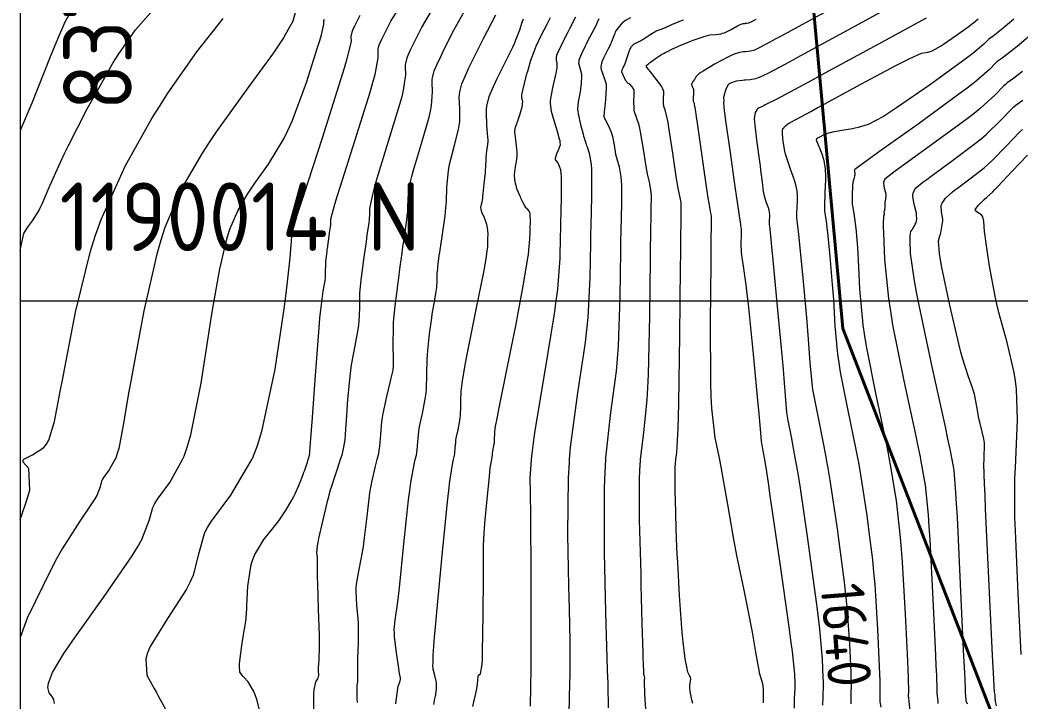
# Model space of a CAD drawing. Header units: millimetres. Extents: x 837475 to 838477, y 1189012 to 1191015.
# Drawn here: x 837476.5 to 837564, y 1189978.8 to 1190038.4 of the extents above; entities that cross this region are included whole.
import ezdxf

# ---------------------------------------------------------------- set-up
doc = ezdxf.new("R2010")
doc.units = ezdxf.units.MM
doc.header["$LTSCALE"] = 0.3
doc.layers.add('COORD', color=253, linetype='Continuous', lineweight=20)
doc.layers.add('CORREDORVIA', color=94, linetype='Continuous', lineweight=40)
doc.layers.add('COTAS 10', color=7, linetype='Continuous', lineweight=9, true_color=0x6e3e2d)
doc.layers.add('COTAS INT', color=7, linetype='Continuous', lineweight=5, true_color=0x9fa19f)
doc.styles.get("Standard").update_dxf_attribs({"font": 'isocp2.shx', "bigfont": '@extfont2.shx'})

msp = doc.modelspace()

# ---------------------------------------------------------------- linework, layer by layer
at = {"layer": 'COORD'}
msp.add_line((837476.514, 1190013.872), (838476.514, 1190013.872), dxfattribs=at)
msp.add_lwpolyline([(837476.514, 1189013.872), (838476.514, 1189013.872), (838476.514, 1191013.872), (837476.514, 1191013.872)], close=True, dxfattribs=at)
at = {"layer": 'CORREDORVIA'}
msp.add_lwpolyline([(837918.48, 1189883.493), (837925.042, 1189453.383), (837902.497, 1189217.712), (837593.191, 1189234.399), (837666.017, 1189670.117), (837623.316, 1189818.024), (837548.503, 1190011.455), (837506.88, 1190461.595), (837936.282, 1190278.252), (837938.054, 1190355.403), (837933.054, 1190517.446), (837913.685, 1190646.739), (837916.913, 1190801.892), (837910.676, 1191000.965), (838213.029, 1190992.912), (838237.174, 1190821.339), (838237.001, 1190602.875), (838240.031, 1190437.198), (838238.102, 1190145.726), (838184.199, 1189898.277), (837758.842, 1190109.914), (837918.48, 1189883.493)], dxfattribs=at)
at = {"layer": 'COTAS 10'}
for points in [[(837480.783, 1190038.858), (837480.448, 1190038.256), (837479.788, 1190036.765), (837479.496, 1190036.06), (837479.157, 1190035.228), (837477.536, 1190031.168), (837476.514, 1190028.769)], [(837506.24, 1190038.845), (837505.854, 1190038.073), (837505.773, 1190037.905), (837505.702, 1190037.758), (837505.54, 1190037.395), (837505.476, 1190037.132), (837505.467, 1190037.048), (837505.462, 1190036.96), (837505.477, 1190036.601), (837505.111, 1190035.063), (837504.867, 1190034.231), (837504.56, 1190033.224), (837502.934, 1190028.12), (837501.3, 1190023.086), (837500.988, 1190022.122), (837500.737, 1190021.345), (837500.338, 1190020.093), (837500.337, 1190020.063), (837500.336, 1190020.056), (837500.336, 1190020.049), (837500.334, 1190020.032), (837500.323, 1190019.955), (837500.322, 1190019.946), (837500.32, 1190019.937), (837500.316, 1190019.9), (837500.31, 1190019.86), (837500.309, 1190019.848), (837500.307, 1190019.837), (837500.302, 1190019.796), (837500.297, 1190019.753), (837500.296, 1190019.74), (837500.296, 1190019.679), (837500.293, 1190019.624), (837500.289, 1190019.59), (837500.276, 1190019.521), (837500.243, 1190019.187), (837500.229, 1190019.002), (837500.211, 1190018.777), (837500.128, 1190017.631), (837499.865, 1190015.285), (837499.735, 1190014.303), (837499.579, 1190013.178), (837498.811, 1190007.917), (837497.65, 1190002.454), (837497.248, 1190001.202), (837496.811, 1190000.064), (837496.773, 1190000), (837494.939, 1189996.893), (837493.231, 1189994.619), (837492.898, 1189994.046), (837492.624, 1189993.498), (837492.137, 1189991.722), (837491.664, 1189989.879), (837491.399, 1189989.288), (837491.076, 1189988.661), (837489.425, 1189986.108), (837487.912, 1189983.655), (837487.676, 1189983.092), (837487.519, 1189982.579), (837487.61, 1189981.146), (837488.251, 1189979.976), (837488.44, 1189979.629), (837488.634, 1189979.272), (837489.376, 1189977.899)], [(837512.715, 1189978.577), (837512.791, 1189979.09), (837512.864, 1189979.338), (837512.882, 1189979.424), (837512.899, 1189979.517), (837512.953, 1189979.911), (837512.96, 1189980.364), (837512.948, 1189980.492), (837512.929, 1189980.623), (837512.808, 1189981.106), (837512.683, 1189981.535), (837512.66, 1189981.631), (837512.644, 1189981.717), (837512.629, 1189981.944), (837512.646, 1189982.183), (837512.65, 1189982.277), (837512.652, 1189982.383), (837512.658, 1189982.865), (837512.774, 1189984.502), (837512.847, 1189985.336), (837512.938, 1189986.335), (837513.413, 1189991.319), (837513.919, 1189996.297), (837514.029, 1189997.292), (837514.127, 1189998.121), (837514.37, 1189999.732), (837514.437, 1190000), (837514.499, 1190000.246), (837514.524, 1190000.384), (837514.545, 1190000.52), (837514.581, 1190000.993), (837514.625, 1190001.52), (837514.65, 1190001.69), (837514.681, 1190001.871), (837514.843, 1190002.608), (837514.999, 1190003.411), (837515.027, 1190003.632), (837515.049, 1190003.853), (837515.074, 1190004.647), (837515.085, 1190005.47), (837515.098, 1190005.71), (837515.115, 1190005.954), (837515.213, 1190006.878), (837515.474, 1190008.42), (837515.594, 1190009.054), (837515.736, 1190009.777), (837516.418, 1190013.138), (837517.075, 1190016.384), (837517.199, 1190017.035), (837517.299, 1190017.579), (837517.452, 1190018.648), (837517.448, 1190019.041), (837517.449, 1190019.159), (837517.451, 1190019.281), (837517.462, 1190019.754), (837517.422, 1190020.27), (837517.391, 1190020.419), (837517.351, 1190020.572), (837517.137, 1190021.144), (837516.925, 1190021.647), (837516.888, 1190021.755), (837516.859, 1190021.849), (837516.832, 1190022.078), (837516.866, 1190022.231), (837516.876, 1190022.278), (837516.887, 1190022.326), (837516.93, 1190022.516), (837516.988, 1190022.887), (837517.008, 1190023.049), (837517.031, 1190023.237), (837517.128, 1190024.131), (837517.221, 1190025.104), (837517.24, 1190025.342), (837517.257, 1190025.566), (837517.295, 1190026.261), (837517.326, 1190026.795), (837517.339, 1190026.918), (837517.354, 1190027.029), (837517.421, 1190027.341), (837517.458, 1190027.777), (837517.455, 1190027.966), (837517.445, 1190028.185), (837517.357, 1190029.227), (837517.31, 1190030.364), (837517.326, 1190030.645), (837517.354, 1190030.91), (837517.558, 1190031.743), (837517.942, 1190032.64), (837518.083, 1190032.946), (837518.24, 1190033.276), (837518.932, 1190034.676), (837519.614, 1190036.074), (837519.763, 1190036.404), (837519.896, 1190036.707), (837520.237, 1190037.595), (837520.455, 1190038.246), (837520.512, 1190038.4), (837520.567, 1190038.544)], [(837531.315, 1189977.317), (837531.185, 1189979.482), (837531.164, 1189979.898), (837531.148, 1189980.235), (837531.141, 1189980.789), (837531.16, 1189980.842), (837531.161, 1189980.863), (837531.159, 1189980.887), (837531.136, 1189980.997), (837531.105, 1189981.137), (837531.098, 1189981.18), (837531.091, 1189981.224), (837531.075, 1189981.401), (837531.049, 1189982.174), (837531.037, 1189982.595), (837531.022, 1189983.106), (837530.951, 1189985.696), (837530.863, 1189989.008), (837530.838, 1189989.973), (837530.813, 1189990.96), (837530.72, 1189994.698), (837530.716, 1189998.231), (837530.748, 1189999.088), (837530.793, 1189999.893), (837530.805, 1190000), (837531.074, 1190002.362), (837531.383, 1190005.217), (837531.447, 1190006.265), (837531.501, 1190007.424), (837531.615, 1190012.539), (837531.666, 1190017.517), (837531.679, 1190018.589), (837531.693, 1190019.528), (837531.74, 1190021.815), (837531.744, 1190023.056), (837531.73, 1190023.335), (837531.71, 1190023.586), (837531.584, 1190024.262), (837531.399, 1190025.005), (837531.343, 1190025.299), (837531.283, 1190025.632), (837531.048, 1190027.15), (837530.803, 1190028.653), (837530.737, 1190028.975), (837530.673, 1190029.257), (837530.448, 1190029.934), (837530.278, 1190030.402), (837530.248, 1190030.552), (837530.225, 1190030.71), (837530.205, 1190031.352), (837530.228, 1190031.921), (837530.233, 1190032.034), (837530.237, 1190032.126), (837530.245, 1190032.296), (837530.214, 1190032.372), (837530.193, 1190032.405), (837530.167, 1190032.444), (837530.028, 1190032.627), (837529.876, 1190032.802), (837529.842, 1190032.836), (837529.81, 1190032.863), (837529.723, 1190032.907), (837529.629, 1190032.986), (837529.593, 1190033.035), (837529.553, 1190033.096), (837529.37, 1190033.416), (837529.213, 1190033.76), (837529.188, 1190033.836), (837529.171, 1190033.903), (837529.178, 1190034.079), (837529.242, 1190034.207), (837529.261, 1190034.244), (837529.281, 1190034.283), (837529.357, 1190034.429), (837529.45, 1190034.648), (837529.48, 1190034.733), (837529.512, 1190034.827), (837529.644, 1190035.253), (837529.789, 1190035.688), (837529.829, 1190035.788), (837529.87, 1190035.879), (837530.017, 1190036.135), (837530.182, 1190036.31), (837530.234, 1190036.351), (837530.288, 1190036.388), (837530.507, 1190036.494), (837530.795, 1190036.63), (837530.893, 1190036.686), (837530.999, 1190036.75), (837531.45, 1190037.049), (837531.93, 1190037.355), (837532.056, 1190037.424), (837532.177, 1190037.487), (837532.588, 1190037.658), (837532.969, 1190037.795), (837533.071, 1190037.837), (837533.172, 1190037.879), (837533.527, 1190038.047), (837534.229, 1190038.349), (837534.549, 1190038.477)], [(837549.229, 1189978.629), (837549.22, 1189978.8), (837549.232, 1189979.405), (837549.241, 1189980.449), (837549.231, 1189980.896), (837549.216, 1189981.412), (837549.116, 1189983.847), (837548.871, 1189987.122), (837548.764, 1189988.168), (837548.639, 1189989.273), (837548.087, 1189993.472), (837548.048, 1189993.765), (837547.374, 1189998.183), (837547.197, 1189999.241), (837547.065, 1190000), (837547.025, 1190000.229), (837546.439, 1190003.2), (837545.977, 1190005.532), (837545.882, 1190006.115), (837545.802, 1190006.672), (837545.635, 1190008.459), (837545.502, 1190010.532), (837545.443, 1190011.268), (837545.376, 1190012.075), (837545.056, 1190015.577), (837544.74, 1190018.803), (837544.676, 1190019.436), (837544.621, 1190019.957), (837544.507, 1190020.898), (837544.471, 1190021.133), (837544.466, 1190021.208), (837544.462, 1190021.288), (837544.467, 1190021.614), (837544.485, 1190021.971), (837544.49, 1190022.071), (837544.495, 1190022.17), (837544.515, 1190022.533), (837544.525, 1190022.902), (837544.525, 1190023.006), (837544.522, 1190023.112), (837544.501, 1190023.498), (837544.392, 1190024.028), (837544.334, 1190024.224), (837544.265, 1190024.44), (837543.915, 1190025.398), (837543.555, 1190026.437), (837543.479, 1190026.704), (837543.413, 1190026.963), (837543.262, 1190027.827), (837543.208, 1190028.489), (837543.204, 1190028.622), (837543.205, 1190028.732), (837543.245, 1190028.945), (837543.324, 1190029.026), (837543.348, 1190029.053), (837543.374, 1190029.082), (837543.477, 1190029.199), (837543.691, 1190029.369), (837543.787, 1190029.43), (837543.899, 1190029.496), (837544.433, 1190029.788), (837545.687, 1190030.458), (837546.252, 1190030.763), (837546.911, 1190031.119), (837550.078, 1190032.84), (837553.194, 1190034.506), (837553.821, 1190034.828), (837554.345, 1190035.091), (837555.389, 1190035.537), (837555.758, 1190035.603), (837555.857, 1190035.625), (837555.956, 1190035.649), (837556.301, 1190035.751), (837556.834, 1190036.029), (837557.051, 1190036.165), (837557.297, 1190036.325), (837558.435, 1190037.113), (837559.537, 1190037.911), (837559.76, 1190038.078), (837559.947, 1190038.22), (837560.328, 1190038.537)], [(837561.921, 1189978.456), (837561.849, 1189978.864), (837561.836, 1189978.95), (837561.826, 1189979.024), (837561.816, 1189979.193), (837561.816, 1189979.32), (837561.812, 1189979.367), (837561.806, 1189979.42), (837561.77, 1189979.655), (837561.663, 1189981.343), (837561.612, 1189982.312), (837561.552, 1189983.499), (837561.26, 1189989.594), (837560.981, 1189995.699), (837560.93, 1189996.891), (837560.889, 1189997.868), (837560.836, 1189999.594), (837560.856, 1189999.975), (837560.857, 1190000), (837560.872, 1190001.456), (837560.853, 1190001.63), (837560.827, 1190001.804), (837560.68, 1190002.425), (837560.494, 1190003.138), (837560.444, 1190003.37), (837560.394, 1190003.617), (837560.219, 1190004.631), (837560.002, 1190005.706), (837559.926, 1190005.992), (837559.843, 1190006.272), (837559.486, 1190007.24), (837558.99, 1190008.77), (837558.819, 1190009.405), (837558.633, 1190010.131), (837557.843, 1190013.514), (837557.156, 1190016.797), (837557.035, 1190017.46), (837556.945, 1190018.015), (837556.869, 1190019.131), (837556.989, 1190019.572), (837557.022, 1190019.702), (837557.054, 1190019.836), (837557.166, 1190020.346), (837557.228, 1190020.875), (837557.228, 1190021.02), (837557.22, 1190021.164), (837557.129, 1190021.679), (837557.097, 1190022.172), (837557.126, 1190022.302), (837557.172, 1190022.43), (837557.477, 1190022.869), (837558.052, 1190023.382), (837558.269, 1190023.556), (837558.511, 1190023.745), (837559.593, 1190024.543), (837560.844, 1190025.531), (837561.193, 1190025.839), (837561.542, 1190026.162), (837562.809, 1190027.455), (837563.944, 1190028.632), (837564.209, 1190028.883)]]:
    msp.add_lwpolyline(points, dxfattribs=at)
at = {"layer": 'COTAS INT'}
for points in [[(837476.514, 1190018.215), (837476.583, 1190018.566), (837476.851, 1190019.787), (837477.017, 1190020.054), (837477.093, 1190020.164), (837477.181, 1190020.289), (837477.608, 1190020.869), (837478.153, 1190021.754), (837478.316, 1190022.071), (837478.483, 1190022.42), (837479.131, 1190023.94), (837480.046, 1190026.021), (837480.382, 1190026.724), (837480.754, 1190027.481), (837482.398, 1190030.673), (837484.185, 1190033.895), (837484.648, 1190034.671), (837485.097, 1190035.397), (837486.603, 1190037.602), (837488.378, 1190039.577)], [(837497.73, 1189977.071), (837497.22, 1189978.999), (837497.084, 1189979.405), (837496.951, 1189979.755), (837496.485, 1189980.559), (837496.098, 1189980.957), (837496.014, 1189981.052), (837495.939, 1189981.14), (837495.751, 1189981.403), (837495.701, 1189981.894), (837495.713, 1189982.126), (837495.737, 1189982.4), (837495.919, 1189983.735), (837496.127, 1189985.041), (837496.168, 1189985.295), (837496.201, 1189985.503), (837496.258, 1189985.869), (837496.269, 1189985.921), (837496.273, 1189985.931), (837496.277, 1189985.939), (837496.293, 1189985.952), (837496.307, 1189985.977), (837496.309, 1189985.992), (837496.31, 1189986.011), (837496.309, 1189986.111), (837496.328, 1189986.617), (837496.342, 1189986.893), (837496.36, 1189987.227), (837496.457, 1189988.923), (837496.742, 1189990.813), (837496.88, 1189991.27), (837497.043, 1189991.698), (837497.841, 1189993.002), (837498.728, 1189994.078), (837498.947, 1189994.362), (837499.154, 1189994.641), (837499.806, 1189995.596), (837500.336, 1189996.504), (837500.466, 1189996.753), (837500.589, 1189997), (837500.974, 1189997.884), (837501.282, 1189998.692), (837501.356, 1189998.892), (837501.425, 1189999.081), (837501.634, 1189999.676), (837501.735, 1190000), (837501.781, 1190000.149), (837501.81, 1190000.26), (837501.834, 1190000.362), (837501.882, 1190000.663), (837501.965, 1190001.835), (837502.067, 1190003.284), (837502.355, 1190007.34), (837502.675, 1190011.507), (837502.751, 1190012.371), (837502.823, 1190013.109), (837503.037, 1190014.732), (837503.179, 1190015.487), (837503.205, 1190015.679), (837503.226, 1190015.863), (837503.252, 1190016.467), (837503.255, 1190017.002), (837503.261, 1190017.144), (837503.27, 1190017.282), (837503.319, 1190017.756), (837503.381, 1190018.208), (837503.398, 1190018.332), (837503.414, 1190018.456), (837503.472, 1190018.897), (837503.525, 1190019.305), (837503.539, 1190019.408), (837503.552, 1190019.505), (837503.597, 1190019.817), (837503.677, 1190020.355), (837503.696, 1190020.542), (837503.7, 1190020.611), (837503.705, 1190020.688), (837503.719, 1190021.025), (837504.051, 1190022.324), (837504.256, 1190023.006), (837504.509, 1190023.828), (837505.831, 1190027.964), (837507.14, 1190032.135), (837507.384, 1190032.978), (837507.578, 1190033.687), (837507.853, 1190035.126), (837507.832, 1190035.641), (837507.839, 1190035.767), (837507.851, 1190035.887), (837507.944, 1190036.264), (837508.176, 1190036.786), (837508.277, 1190036.997), (837508.394, 1190037.237), (837508.947, 1190038.344), (837509.925, 1190039.862)], [(837512.661, 1190039.539), (837511.654, 1190037.844), (837510.933, 1190036.401), (837510.781, 1190036.088), (837510.65, 1190035.813), (837510.347, 1190035.134), (837510.227, 1190034.643), (837510.211, 1190034.487), (837510.201, 1190034.322), (837510.229, 1190033.651), (837510.045, 1190032.312), (837509.902, 1190031.725), (837509.719, 1190031.045), (837508.729, 1190027.809), (837507.718, 1190024.571), (837507.523, 1190023.89), (837507.365, 1190023.302), (837507.101, 1190021.957), (837507.073, 1190021.313), (837507.064, 1190021.167), (837507.055, 1190021.035), (837507.019, 1190020.677), (837506.866, 1190019.651), (837506.781, 1190019.055), (837506.755, 1190018.869), (837506.729, 1190018.674), (837506.627, 1190017.895), (837506.518, 1190017.051), (837506.486, 1190016.816), (837506.454, 1190016.579), (837506.336, 1190015.717), (837506.242, 1190014.811), (837506.226, 1190014.547), (837506.214, 1190014.277), (837506.208, 1190013.255), (837506.159, 1190012.103), (837506.12, 1190011.751), (837506.069, 1190011.384), (837505.798, 1190009.943), (837505.492, 1190008.292), (837505.42, 1190007.794), (837505.355, 1190007.278), (837505.166, 1190005.266), (837505.036, 1190003.429), (837505.008, 1190003.023), (837504.982, 1190002.663), (837504.919, 1190001.731), (837504.793, 1190000.947), (837504.729, 1190000.679), (837504.653, 1190000.388), (837504.533, 1190000), (837504.27, 1189999.154), (837503.891, 1189998.033), (837503.817, 1189997.814), (837503.755, 1189997.634), (837503.645, 1189997.313), (837503.532, 1189996.878), (837503.47, 1189996.626), (837503.394, 1189996.317), (837503.007, 1189994.725), (837502.634, 1189993.084), (837502.567, 1189992.743), (837502.516, 1189992.452), (837502.461, 1189991.814), (837502.495, 1189991.477), (837502.5, 1189991.376), (837502.503, 1189991.272), (837502.499, 1189990.87), (837502.505, 1189990.006), (837502.514, 1189989.612), (837502.527, 1189989.15), (837502.604, 1189986.919), (837502.671, 1189984.612), (837502.679, 1189984.101), (837502.682, 1189983.646), (837502.651, 1189982.467), (837502.607, 1189981.772), (837502.602, 1189981.622), (837502.599, 1189981.491), (837502.614, 1189981.171), (837502.598, 1189980.956), (837502.576, 1189980.891), (837502.546, 1189980.824), (837502.372, 1189980.559), (837502.212, 1189979.847), (837502.19, 1189979.497), (837502.178, 1189979.081), (837502.215, 1189977.026)], [(837547.849, 1190039.64), (837545.228, 1190038.203), (837543.042, 1190037.017), (837542.578, 1190036.766), (837542.176, 1190036.549), (837541.233, 1190036.047), (837540.752, 1190035.82), (837540.64, 1190035.776), (837540.538, 1190035.741), (837540.246, 1190035.685), (837539.985, 1190035.674), (837539.901, 1190035.667), (837539.813, 1190035.658), (837539.456, 1190035.614), (837538.892, 1190035.426), (837538.674, 1190035.326), (837538.428, 1190035.206), (837537.316, 1190034.601), (837536.273, 1190033.981), (837536.072, 1190033.851), (837535.908, 1190033.739), (837535.632, 1190033.487), (837535.575, 1190033.342), (837535.55, 1190033.297), (837535.521, 1190033.251), (837535.383, 1190033.07), (837535.273, 1190032.887), (837535.262, 1190032.839), (837535.259, 1190032.793), (837535.318, 1190032.641), (837535.405, 1190032.47), (837535.42, 1190032.414), (837535.431, 1190032.353), (837535.435, 1190032.099), (837535.416, 1190031.843), (837535.412, 1190031.781), (837535.408, 1190031.723), (837535.399, 1190031.546), (837535.403, 1190031.407), (837535.408, 1190031.372), (837535.415, 1190031.34), (837535.452, 1190031.238), (837535.591, 1190030.451), (837535.663, 1190029.986), (837535.749, 1190029.414), (837536.607, 1190023.483), (837536.694, 1190022.9), (837536.768, 1190022.421), (837536.919, 1190021.56), (837536.965, 1190021.313), (837536.972, 1190021.221), (837536.977, 1190021.119), (837536.976, 1190020.665), (837536.952, 1190019.026), (837536.942, 1190018.177), (837536.932, 1190017.156), (837536.884, 1190012.043), (837536.915, 1190006.696), (837536.953, 1190005.529), (837537.005, 1190004.497), (837537.302, 1190001.9), (837537.695, 1190000), (837537.702, 1189999.964), (837537.82, 1189999.348), (837537.94, 1189998.697), (837538.399, 1189996.061), (837538.903, 1189993.194), (837539.052, 1189992.398), (837539.205, 1189991.602), (837539.789, 1189988.72), (837540.325, 1189986.108), (837540.447, 1189985.483), (837540.557, 1189984.899), (837540.861, 1189983.143), (837541.077, 1189981.869), (837541.132, 1189981.59), (837541.186, 1189981.342), (837541.364, 1189980.711), (837541.488, 1189980.251), (837541.508, 1189980.111), (837541.521, 1189979.966), (837541.517, 1189979.396), (837541.515, 1189978.724)], [(837500.595, 1190039.078), (837500.366, 1190038.359), (837499.567, 1190036.897), (837499.166, 1190036.287), (837498.685, 1190035.587), (837496.296, 1190032.32), (837493.663, 1190028.658), (837493.029, 1190027.71), (837492.435, 1190026.79), (837490.633, 1190023.704), (837489.194, 1190020.298), (837488.83, 1190019.176), (837488.48, 1190017.977), (837487.339, 1190013.002), (837486.429, 1190008.134), (837486.225, 1190007.003), (837486.041, 1190005.966), (837485.553, 1190003.002), (837485.15, 1190000.973), (837485.02, 1190000.526), (837484.883, 1190000.127), (837484.814, 1190000), (837484.325, 1189999.1), (837483.831, 1189998.442), (837483.734, 1189998.276), (837483.655, 1189998.118), (837483.514, 1189997.603), (837483.225, 1189996.862), (837483.053, 1189996.56), (837482.84, 1189996.215), (837481.74, 1189994.622), (837480.206, 1189992.182), (837479.721, 1189991.304), (837479.21, 1189990.339), (837477.144, 1189986.119), (837476.514, 1189984.444)], [(837476.514, 1189994.759), (837476.685, 1189995.16), (837477.09, 1189996.344), (837477.366, 1189997.329), (837477.292, 1189999.229), (837476.784, 1189999.779), (837476.787, 1189999.913), (837476.832, 1190000), (837476.851, 1190000.038), (837477.603, 1190000.422), (837478.604, 1190001.066), (837478.826, 1190001.356), (837479.024, 1190001.693), (837479.54, 1190003.313), (837480.038, 1190005.958), (837480.224, 1190006.941), (837480.432, 1190008.034), (837481.356, 1190012.891), (837482.669, 1190018.235), (837483.121, 1190019.636), (837483.612, 1190021.003), (837485.703, 1190025.653), (837488.089, 1190029.88), (837488.765, 1190030.98), (837489.448, 1190032.048), (837491.971, 1190035.653), (837494.296, 1190038.581)], [(837479.536, 1189978.656), (837479.469, 1189979.018), (837479.387, 1189979.169), (837479.348, 1189979.226), (837479.302, 1189979.29), (837479.078, 1189979.578), (837478.958, 1189980.052), (837478.978, 1189980.234), (837479.021, 1189980.438), (837479.367, 1189981.357), (837480.36, 1189983.026), (837480.81, 1189983.702), (837481.337, 1189984.472), (837483.874, 1189988.024), (837486.326, 1189991.572), (837486.799, 1189992.338), (837487.183, 1189993.011), (837487.825, 1189994.663), (837488.139, 1189995.808), (837488.316, 1189996.161), (837488.531, 1189996.531), (837489.632, 1189997.996), (837490.721, 1190000), (837490.875, 1190000.283), (837491.18, 1190001.17), (837491.468, 1190002.167), (837492.366, 1190006.685), (837493.095, 1190011.404), (837493.277, 1190012.528), (837493.45, 1190013.572), (837494.003, 1190016.685), (837494.543, 1190019.042), (837494.709, 1190019.61), (837494.882, 1190020.141), (837495.563, 1190021.754), (837496.417, 1190023.216), (837496.698, 1190023.652), (837496.998, 1190024.101), (837498.246, 1190025.836), (837499.591, 1190028.04), (837499.953, 1190028.785), (837500.31, 1190029.589), (837501.565, 1190032.978), (837502.546, 1190036.054), (837502.731, 1190036.66), (837502.879, 1190037.159), (837503.101, 1190038.075), (837503.092, 1190038.279), (837503.095, 1190038.329), (837503.1, 1190038.376), (837503.137, 1190038.525)], [(837506.024, 1189978.739), (837506.023, 1189978.86), (837506.021, 1189978.992), (837506.005, 1189979.558), (837505.996, 1189980.076), (837505.999, 1189980.178), (837506.003, 1189980.261), (837506.037, 1189980.415), (837506.071, 1189980.563), (837506.075, 1189980.644), (837506.078, 1189980.743), (837506.069, 1189981.242), (837506.062, 1189982.026), (837506.066, 1189982.305), (837506.073, 1189982.61), (837506.116, 1189983.933), (837506.132, 1189985.354), (837506.121, 1189985.722), (837506.103, 1189986.077), (837505.982, 1189987.267), (837505.911, 1189988.425), (837505.926, 1189988.76), (837505.955, 1189989.102), (837506.181, 1189990.391), (837506.484, 1189991.909), (837506.56, 1189992.396), (837506.634, 1189992.911), (837506.876, 1189995.009), (837507.124, 1189997.074), (837507.201, 1189997.568), (837507.282, 1189998.029), (837507.607, 1189999.41), (837507.755, 1190000), (837507.891, 1190000.542), (837507.946, 1190000.846), (837507.991, 1190001.144), (837508.071, 1190002.186), (837508.16, 1190003.314), (837508.211, 1190003.667), (837508.273, 1190004.038), (837508.594, 1190005.525), (837508.921, 1190006.851), (837508.987, 1190007.12), (837509.042, 1190007.346), (837509.153, 1190007.809), (837509.18, 1190008.265), (837509.182, 1190008.486), (837509.182, 1190008.749), (837509.164, 1190010.044), (837509.174, 1190011.552), (837509.191, 1190011.951), (837509.214, 1190012.34), (837509.353, 1190013.677), (837509.528, 1190014.95), (837509.575, 1190015.299), (837509.621, 1190015.647), (837509.783, 1190016.893), (837509.933, 1190018.043), (837509.972, 1190018.33), (837510.01, 1190018.605), (837510.136, 1190019.485), (837510.361, 1190021), (837510.415, 1190021.528), (837510.429, 1190021.723), (837510.441, 1190021.938), (837510.482, 1190022.888), (837510.679, 1190024.28), (837510.791, 1190024.773), (837510.928, 1190025.313), (837511.626, 1190027.653), (837512.299, 1190029.956), (837512.42, 1190030.472), (837512.511, 1190030.936), (837512.605, 1190032.176), (837512.571, 1190033.003), (837512.582, 1190033.206), (837512.603, 1190033.399), (837512.751, 1190034.004), (837513.124, 1190034.84), (837513.286, 1190035.179), (837513.473, 1190035.564), (837514.361, 1190037.343), (837515.398, 1190039.216)], [(837509.403, 1189978.626), (837509.443, 1189979.14), (837509.598, 1189980.189), (837509.729, 1189980.529), (837509.754, 1189980.598), (837509.775, 1189980.655), (837509.81, 1189980.77), (837509.809, 1189980.817), (837509.807, 1189980.832), (837509.804, 1189980.848), (837509.787, 1189980.912), (837509.721, 1189981.287), (837509.688, 1189981.499), (837509.648, 1189981.758), (837509.449, 1189983.083), (837509.283, 1189984.514), (837509.264, 1189984.84), (837509.257, 1189985.136), (837509.329, 1189985.948), (837509.536, 1189987.344), (837509.614, 1189988.006), (837509.701, 1189988.789), (837510.091, 1189992.612), (837510.502, 1189996.481), (837510.602, 1189997.292), (837510.696, 1189997.99), (837510.988, 1189999.571), (837511.096, 1190000), (837511.195, 1190000.394), (837511.235, 1190000.615), (837511.268, 1190000.832), (837511.326, 1190001.589), (837511.396, 1190002.434), (837511.437, 1190002.706), (837511.487, 1190002.994), (837511.745, 1190004.175), (837511.996, 1190005.459), (837512.041, 1190005.813), (837512.076, 1190006.167), (837512.116, 1190007.437), (837512.133, 1190008.755), (837512.154, 1190009.139), (837512.181, 1190009.53), (837512.338, 1190011.009), (837512.532, 1190012.395), (837512.583, 1190012.727), (837512.633, 1190013.037), (837512.804, 1190013.972), (837512.933, 1190014.703), (837512.957, 1190014.885), (837512.975, 1190015.057), (837512.998, 1190015.608), (837513.006, 1190016.137), (837513.015, 1190016.296), (837513.027, 1190016.462), (837513.095, 1190017.107), (837513.195, 1190017.861), (837513.228, 1190018.096), (837513.263, 1190018.341), (837513.405, 1190019.319), (837513.703, 1190021.322), (837513.775, 1190022.021), (837513.793, 1190022.278), (837513.809, 1190022.563), (837513.863, 1190023.82), (837513.994, 1190025.258), (837514.059, 1190025.657), (837514.137, 1190026.055), (837514.523, 1190027.497), (837514.879, 1190028.866), (837514.937, 1190029.219), (837514.978, 1190029.561), (837514.981, 1190030.701), (837514.941, 1190031.683), (837514.954, 1190031.925), (837514.978, 1190032.154), (837515.154, 1190032.873), (837515.597, 1190033.868), (837515.79, 1190034.27), (837516.012, 1190034.728), (837517.068, 1190036.842), (837518.134, 1190038.893)], [(837516.129, 1189978.387), (837516.276, 1189979.044), (837516.428, 1189979.686), (837516.459, 1189979.836), (837516.484, 1189979.975), (837516.536, 1189980.377), (837516.555, 1189980.668), (837516.56, 1189980.737), (837516.565, 1189980.801), (837516.58, 1189980.989), (837516.623, 1189981.124), (837516.645, 1189981.154), (837516.671, 1189981.181), (837516.8, 1189981.252), (837516.932, 1189982.073), (837516.959, 1189982.572), (837516.982, 1189983.19), (837517.033, 1189986.404), (837517.052, 1189989.757), (837517.056, 1189990.463), (837517.06, 1189991.072), (837517.066, 1189992.466), (837517.113, 1189993.555), (837517.143, 1189993.971), (837517.179, 1189994.437), (837517.369, 1189996.533), (837517.571, 1189998.521), (837517.615, 1189998.918), (837517.654, 1189999.25), (837517.751, 1189999.893), (837517.778, 1190000), (837517.803, 1190000.098), (837517.813, 1190000.153), (837517.821, 1190000.208), (837517.836, 1190000.397), (837517.853, 1190000.607), (837517.863, 1190000.675), (837517.876, 1190000.747), (837517.94, 1190001.042), (837518.003, 1190001.362), (837518.014, 1190001.451), (837518.023, 1190001.539), (837518.033, 1190001.856), (837518.037, 1190002.185), (837518.042, 1190002.28), (837518.049, 1190002.378), (837518.088, 1190002.747), (837518.27, 1190003.738), (837518.367, 1190004.227), (837518.484, 1190004.809), (837519.076, 1190007.691), (837519.744, 1190010.988), (837519.909, 1190011.833), (837520.066, 1190012.649), (837520.561, 1190015.349), (837520.915, 1190017.477), (837520.983, 1190017.932), (837521.037, 1190018.329), (837521.127, 1190019.276), (837521.136, 1190019.864), (837521.139, 1190020.034), (837521.143, 1190020.207), (837521.162, 1190020.86), (837521.146, 1190021.421), (837521.129, 1190021.536), (837521.106, 1190021.633), (837520.976, 1190021.842), (837520.805, 1190021.992), (837520.757, 1190022.053), (837520.708, 1190022.122), (837520.527, 1190022.442), (837520.337, 1190022.853), (837520.282, 1190022.979), (837520.225, 1190023.111), (837520.014, 1190023.634), (837519.845, 1190024.174), (837519.816, 1190024.317), (837519.794, 1190024.457), (837519.781, 1190024.94), (837519.829, 1190025.394), (837519.847, 1190025.515), (837519.866, 1190025.635), (837519.95, 1190026.054), (837520.002, 1190026.554), (837520.001, 1190026.726), (837519.993, 1190026.911), (837519.907, 1190027.702), (837519.82, 1190028.45), (837519.811, 1190028.609), (837519.809, 1190028.747), (837519.855, 1190029.074), (837519.971, 1190029.369), (837520.012, 1190029.487), (837520.058, 1190029.622), (837520.258, 1190030.24), (837520.432, 1190030.848), (837520.461, 1190030.977), (837520.482, 1190031.087), (837520.491, 1190031.342), (837520.449, 1190031.474), (837520.439, 1190031.508), (837520.43, 1190031.54), (837520.399, 1190031.646), (837520.42, 1190031.897), (837520.443, 1190032.021), (837520.473, 1190032.168), (837520.643, 1190032.898), (837520.863, 1190033.746), (837520.924, 1190033.969), (837520.985, 1190034.186), (837521.208, 1190034.926), (837521.484, 1190035.687), (837521.579, 1190035.918), (837521.681, 1190036.157), (837522.117, 1190037.091), (837522.618, 1190038.098), (837522.762, 1190038.384), (837522.908, 1190038.671)], [(837525.117, 1190038.71), (837524.573, 1190037.666), (837524.432, 1190037.392), (837524.296, 1190037.125), (837523.84, 1190036.215), (837523.514, 1190035.487), (837523.459, 1190035.333), (837523.42, 1190035.201), (837523.407, 1190034.898), (837523.47, 1190034.7), (837523.478, 1190034.634), (837523.483, 1190034.562), (837523.469, 1190034.263), (837523.387, 1190033.794), (837523.349, 1190033.615), (837523.305, 1190033.416), (837523.092, 1190032.518), (837522.916, 1190031.576), (837522.897, 1190031.349), (837522.889, 1190031.135), (837522.965, 1190030.483), (837523.142, 1190029.875), (837523.198, 1190029.689), (837523.257, 1190029.496), (837523.494, 1190028.733), (837523.691, 1190028.05), (837523.724, 1190027.907), (837523.748, 1190027.783), (837523.761, 1190027.503), (837523.682, 1190027.294), (837523.649, 1190027.216), (837523.611, 1190027.128), (837523.434, 1190026.74), (837523.327, 1190026.346), (837523.333, 1190026.256), (837523.355, 1190026.174), (837523.562, 1190025.945), (837523.796, 1190025.365), (837523.834, 1190025.062), (837523.861, 1190024.696), (837523.863, 1190022.86), (837523.802, 1190020.69), (837523.788, 1190020.113), (837523.777, 1190019.547), (837523.749, 1190017.592), (837523.532, 1190014.908), (837523.4, 1190013.883), (837523.238, 1190012.736), (837522.396, 1190007.574), (837521.564, 1190002.534), (837521.407, 1190001.464), (837521.283, 1190000.535), (837521.239, 1190000), (837521.104, 1189998.354), (837521.132, 1189997.159), (837521.139, 1189996.851), (837521.145, 1189996.554), (837521.163, 1189995.565), (837521.18, 1189993.75), (837521.185, 1189992.931), (837521.191, 1189991.976), (837521.214, 1189987.387), (837521.196, 1189981.723), (837521.176, 1189980.09), (837521.149, 1189978.429)], [(837527.136, 1190038.561), (837527.003, 1190038.228), (837526.943, 1190038.098), (837526.872, 1190037.951), (837526.53, 1190037.283), (837526.142, 1190036.538), (837526.042, 1190036.343), (837525.944, 1190036.152), (837525.619, 1190035.503), (837525.411, 1190034.936), (837525.388, 1190034.797), (837525.38, 1190034.666), (837525.473, 1190034.257), (837525.609, 1190033.828), (837525.627, 1190033.685), (837525.638, 1190033.53), (837525.606, 1190032.883), (837525.513, 1190032.204), (837525.483, 1190032.029), (837525.453, 1190031.859), (837525.332, 1190031.295), (837525.283, 1190030.672), (837525.299, 1190030.466), (837525.327, 1190030.244), (837525.532, 1190029.321), (837525.772, 1190028.473), (837525.821, 1190028.299), (837525.864, 1190028.151), (837525.956, 1190027.835), (837526.038, 1190027.588), (837526.073, 1190027.483), (837526.114, 1190027.362), (837526.307, 1190026.792), (837526.476, 1190025.796), (837526.502, 1190025.406), (837526.519, 1190024.966), (837526.503, 1190022.966), (837526.437, 1190020.471), (837526.422, 1190019.718), (837526.409, 1190018.94), (837526.371, 1190015.907), (837526.188, 1190012.413), (837526.083, 1190011.344), (837525.953, 1190010.229), (837525.289, 1190005.837), (837524.654, 1190001.087), (837524.565, 1190000), (837524.544, 1189999.748), (837524.461, 1189998.399), (837524.4, 1189993.439), (837524.506, 1189988.952), (837524.53, 1189987.901), (837524.551, 1189986.932), (837524.605, 1189984.123), (837524.614, 1189981.777), (837524.608, 1189981.1), (837524.596, 1189980.411), (837524.521, 1189977.827)], [(837529.921, 1190038.626), (837529.471, 1190038.408), (837529.359, 1190038.331), (837529.252, 1190038.247), (837528.913, 1190037.885), (837528.647, 1190037.487), (837528.588, 1190037.381), (837528.534, 1190037.275), (837528.39, 1190036.907), (837528.258, 1190036.528), (837528.212, 1190036.415), (837528.161, 1190036.3), (837527.944, 1190035.856), (837527.711, 1190035.41), (837527.651, 1190035.293), (837527.593, 1190035.179), (837527.399, 1190034.791), (837527.309, 1190034.386), (837527.317, 1190034.261), (837527.34, 1190034.131), (837527.539, 1190033.615), (837527.748, 1190032.956), (837527.776, 1190032.735), (837527.792, 1190032.498), (837527.744, 1190031.503), (837527.638, 1190030.613), (837527.618, 1190030.442), (837527.601, 1190030.303), (837527.572, 1190030.073), (837527.57, 1190030.05), (837527.571, 1190030.043), (837527.572, 1190030.034), (837527.581, 1190029.997), (837527.647, 1190029.857), (837527.684, 1190029.783), (837527.73, 1190029.694), (837527.965, 1190029.247), (837528.22, 1190028.647), (837528.279, 1190028.461), (837528.333, 1190028.267), (837528.484, 1190027.497), (837528.621, 1190026.706), (837528.667, 1190026.499), (837528.715, 1190026.297), (837528.916, 1190025.612), (837529.082, 1190024.723), (837529.109, 1190024.392), (837529.127, 1190024.024), (837529.121, 1190022.391), (837529.065, 1190019.999), (837529.051, 1190019.154), (837529.037, 1190018.228), (837528.993, 1190014.223), (837528.844, 1190009.918), (837528.765, 1190008.804), (837528.668, 1190007.723), (837528.181, 1190004.1), (837527.732, 1190000.147), (837527.724, 1190000), (837527.659, 1189998.859), (837527.609, 1189997.487), (837527.615, 1189991.832), (837527.742, 1189986.647), (837527.769, 1189985.571), (837527.792, 1189984.651), (837527.843, 1189982.629), (837527.876, 1189981.655), (837527.886, 1189981.397), (837527.898, 1189981.143), (837527.946, 1189980.264), (837527.975, 1189978.272)], [(837535.375, 1189978.648), (837535.29, 1189978.979), (837535.132, 1189979.714), (837535.11, 1189980.073), (837535.111, 1189980.168), (837535.115, 1189980.261), (837535.156, 1189980.578), (837535.182, 1189980.845), (837535.176, 1189980.906), (837535.165, 1189980.961), (837535.079, 1189981.112), (837534.946, 1189981.404), (837534.905, 1189981.548), (837534.863, 1189981.719), (837534.698, 1189982.563), (837534.518, 1189984.035), (837534.466, 1189984.602), (837534.414, 1189985.238), (837534.218, 1189988.109), (837534.049, 1189991.028), (837534.014, 1189991.694), (837533.984, 1189992.299), (837533.917, 1189993.969), (837533.882, 1189995.291), (837533.872, 1189995.677), (837533.862, 1189996.071), (837533.825, 1189997.564), (837533.824, 1189998.975), (837533.836, 1189999.318), (837533.854, 1189999.639), (837533.895, 1190000), (837533.966, 1190000.625), (837534.098, 1190002.711), (837534.129, 1190003.725), (837534.157, 1190004.929), (837534.237, 1190010.855), (837534.294, 1190016.805), (837534.308, 1190018.024), (837534.32, 1190019.057), (837534.358, 1190021.24), (837534.361, 1190022.087), (837534.351, 1190022.278), (837534.337, 1190022.449), (837534.251, 1190022.911), (837534.083, 1190023.713), (837534.018, 1190024.1), (837533.945, 1190024.557), (837533.612, 1190026.804), (837533.276, 1190029.034), (837533.2, 1190029.481), (837533.132, 1190029.854), (837532.95, 1190030.586), (837532.846, 1190030.871), (837532.828, 1190030.962), (837532.814, 1190031.058), (837532.802, 1190031.449), (837532.818, 1190031.822), (837532.822, 1190031.907), (837532.827, 1190031.984), (837532.84, 1190032.197), (837532.729, 1190032.48), (837532.655, 1190032.601), (837532.561, 1190032.74), (837532.065, 1190033.398), (837531.57, 1190034.029), (837531.477, 1190034.15), (837531.402, 1190034.249), (837531.293, 1190034.415), (837531.313, 1190034.441), (837531.321, 1190034.452), (837531.33, 1190034.464), (837531.37, 1190034.52), (837531.51, 1190034.644), (837531.582, 1190034.699), (837531.667, 1190034.763), (837532.096, 1190035.068), (837532.53, 1190035.365), (837532.618, 1190035.423), (837532.693, 1190035.472), (837532.852, 1190035.561), (837532.998, 1190035.626), (837533.066, 1190035.658), (837533.145, 1190035.697), (837533.529, 1190035.891), (837534.111, 1190036.16), (837534.314, 1190036.247), (837534.537, 1190036.338), (837535.495, 1190036.713), (837536.441, 1190037.035), (837536.656, 1190037.094), (837536.851, 1190037.139), (837537.385, 1190037.194), (837537.836, 1190037.241), (837537.977, 1190037.283), (837538.127, 1190037.336), (837538.728, 1190037.629), (837539.283, 1190037.934), (837539.403, 1190037.994), (837539.509, 1190038.043), (837539.769, 1190038.135), (837539.921, 1190038.154), (837539.958, 1190038.157), (837539.993, 1190038.16), (837540.105, 1190038.165), (837540.229, 1190038.189), (837540.272, 1190038.204), (837540.32, 1190038.222), (837540.525, 1190038.319), (837540.925, 1190038.532)], [(837551.817, 1190039.127), (837548.232, 1190037.171), (837544.791, 1190035.302), (837544.06, 1190034.907), (837543.427, 1190034.566), (837541.942, 1190033.775), (837541.184, 1190033.417), (837541.008, 1190033.349), (837540.847, 1190033.294), (837540.387, 1190033.205), (837539.978, 1190033.188), (837539.849, 1190033.177), (837539.713, 1190033.164), (837539.162, 1190033.096), (837538.659, 1190032.937), (837538.553, 1190032.866), (837538.461, 1190032.783), (837538.248, 1190032.387), (837538.145, 1190031.996), (837538.123, 1190031.917), (837538.104, 1190031.85), (837538.056, 1190031.712), (837538.04, 1190031.641), (837538.041, 1190031.615), (837538.044, 1190031.588), (837538.071, 1190031.469), (837538.095, 1190031.349), (837538.096, 1190031.32), (837538.094, 1190031.293), (837538.065, 1190031.213), (837538.118, 1190030.536), (837538.168, 1190030.133), (837538.233, 1190029.636), (837538.595, 1190027.062), (837538.996, 1190024.29), (837539.086, 1190023.669), (837539.166, 1190023.11), (837539.505, 1190020.746), (837539.53, 1190020.577), (837539.55, 1190020.44), (837539.587, 1190020.209), (837539.593, 1190020.176), (837539.594, 1190020.164), (837539.594, 1190020.089), (837539.591, 1190019.869), (837539.59, 1190019.755), (837539.588, 1190019.618), (837539.582, 1190018.932), (837539.609, 1190018.113), (837539.628, 1190017.892), (837539.653, 1190017.673), (837539.786, 1190016.906), (837540.02, 1190015.268), (837540.108, 1190014.501), (837540.207, 1190013.598), (837540.648, 1190009.203), (837541.059, 1190004.881), (837541.139, 1190004.024), (837541.204, 1190003.314), (837541.317, 1190001.977), (837541.356, 1190001.559), (837541.375, 1190001.429), (837541.397, 1190001.293), (837541.505, 1190000.748), (837541.628, 1190000), (837541.806, 1189998.913), (837541.95, 1189997.963), (837542.119, 1189996.822), (837542.951, 1189991.106), (837543.764, 1189985.353), (837543.922, 1189984.189), (837544.051, 1189983.21), (837544.277, 1189981.227), (837544.293, 1189980.436), (837544.29, 1189980.21), (837544.285, 1189979.981), (837544.24, 1189979.13), (837544.224, 1189978.244)], [(837555.785, 1190038.615), (837551.237, 1190036.138), (837546.539, 1190033.587), (837545.542, 1190033.048), (837544.677, 1190032.582), (837542.651, 1190031.503), (837541.704, 1190031.015), (837541.52, 1190030.922), (837541.369, 1190030.847), (837541.104, 1190030.728), (837541.065, 1190030.722), (837541.056, 1190030.717), (837541.048, 1190030.712), (837541.024, 1190030.684), (837541.01, 1190030.655), (837541.006, 1190030.643), (837541.004, 1190030.63), (837540.977, 1190030.582), (837540.959, 1190030.554), (837540.936, 1190030.52), (837540.818, 1190030.344), (837540.75, 1190029.811), (837540.76, 1190029.552), (837540.783, 1190029.244), (837540.967, 1190027.727), (837541.199, 1190026.078), (837541.251, 1190025.686), (837541.298, 1190025.324), (837541.425, 1190024.249), (837541.538, 1190023.435), (837541.576, 1190023.237), (837541.618, 1190023.05), (837541.793, 1190022.472), (837541.953, 1190022.034), (837541.985, 1190021.934), (837542.011, 1190021.845), (837542.061, 1190021.602), (837542.071, 1190021.425), (837542.073, 1190021.329), (837542.068, 1190021.16), (837542.059, 1190020.994), (837542.056, 1190020.948), (837542.054, 1190020.903), (837542.046, 1190020.739), (837542.044, 1190020.59), (837542.045, 1190020.553), (837542.048, 1190020.519), (837542.064, 1190020.411), (837542.184, 1190019.277), (837542.252, 1190018.596), (837542.334, 1190017.755), (837542.756, 1190013.389), (837543.182, 1190008.848), (837543.267, 1190007.896), (837543.338, 1190007.076), (837543.476, 1190005.218), (837543.579, 1190004.116), (837543.628, 1190003.772), (837543.687, 1190003.412), (837543.972, 1190001.974), (837544.336, 1190000), (837544.415, 1189999.571), (837544.573, 1189998.602), (837544.747, 1189997.502), (837545.377, 1189993.26), (837545.499, 1189992.435), (837546.202, 1189987.313), (837546.343, 1189986.178), (837546.461, 1189985.166), (837546.696, 1189982.537), (837546.754, 1189980.924), (837546.761, 1189980.553), (837546.763, 1189980.215), (837546.736, 1189979.268), (837546.722, 1189978.522)], [(837563.454, 1190038.534), (837562.332, 1190037.593), (837562.104, 1190037.406), (837561.911, 1190037.25), (837561.513, 1190036.954), (837561.306, 1190036.803), (837561.234, 1190036.74), (837561.157, 1190036.666), (837560.824, 1190036.321), (837559.867, 1190035.524), (837559.396, 1190035.165), (837558.835, 1190034.747), (837556.065, 1190032.74), (837553.202, 1190030.757), (837552.582, 1190030.353), (837552.038, 1190030.014), (837550.697, 1190029.314), (837549.828, 1190029.056), (837549.58, 1190028.996), (837549.33, 1190028.94), (837548.402, 1190028.775), (837547.576, 1190028.631), (837547.39, 1190028.588), (837547.223, 1190028.544), (837546.774, 1190028.374), (837546.499, 1190028.225), (837546.442, 1190028.194), (837546.393, 1190028.168), (837546.284, 1190028.109), (837546.238, 1190028.084), (837546.228, 1190028.078), (837546.22, 1190028.073), (837546.201, 1190028.058), (837546.19, 1190028.045), (837546.186, 1190028.041), (837546.181, 1190028.037), (837546.163, 1190028.019), (837546.169, 1190027.953), (837546.179, 1190027.918), (837546.194, 1190027.876), (837546.279, 1190027.666), (837546.404, 1190027.37), (837546.443, 1190027.274), (837546.484, 1190027.172), (837546.65, 1190026.753), (837546.803, 1190026.266), (837546.837, 1190026.12), (837546.866, 1190025.971), (837546.94, 1190025.395), (837546.973, 1190024.798), (837546.977, 1190024.636), (837546.978, 1190024.475), (837546.962, 1190023.905), (837546.932, 1190023.347), (837546.916, 1190023.039), (837546.888, 1190022.489), (837546.881, 1190021.986), (837546.886, 1190021.863), (837546.895, 1190021.746), (837546.95, 1190021.384), (837547.059, 1190020.636), (837547.1, 1190020.277), (837547.147, 1190019.851), (837547.356, 1190017.764), (837547.57, 1190015.302), (837547.62, 1190014.64), (837547.665, 1190013.987), (837547.793, 1190011.7), (837548.025, 1190009.228), (837548.136, 1190008.458), (837548.267, 1190007.651), (837548.906, 1190004.427), (837549.634, 1190000.886), (837549.799, 1190000), (837549.821, 1189999.88), (837550.001, 1189998.863), (837550.596, 1189995.094), (837550.772, 1189993.683), (837551.077, 1189991.233), (837551.184, 1189990.157), (837551.281, 1189989.078), (837551.536, 1189985.158), (837551.677, 1189981.9), (837551.701, 1189981.239), (837551.718, 1189980.682), (837551.727, 1189979.543), (837551.718, 1189979.078), (837551.725, 1189978.947), (837551.735, 1189978.814), (837551.804, 1189978.326)], [(837565.535, 1190037.65), (837563.738, 1190036.143), (837563.372, 1190035.843), (837563.063, 1190035.594), (837562.424, 1190035.12), (837562.093, 1190034.878), (837561.978, 1190034.775), (837561.853, 1190034.658), (837561.32, 1190034.104), (837559.998, 1190032.978), (837559.376, 1190032.499), (837558.643, 1190031.947), (837555.071, 1190029.35), (837551.608, 1190026.873), (837550.943, 1190026.396), (837550.406, 1190026.01), (837549.53, 1190025.374), (837549.501, 1190025.315), (837549.499, 1190025.294), (837549.498, 1190025.27), (837549.516, 1190025.167), (837549.54, 1190025.066), (837549.545, 1190025.043), (837549.548, 1190025.023), (837549.55, 1190024.97), (837549.532, 1190024.885), (837549.523, 1190024.845), (837549.512, 1190024.797), (837549.455, 1190024.565), (837549.4, 1190024.339), (837549.389, 1190024.296), (837549.381, 1190024.26), (837549.368, 1190024.199), (837549.366, 1190024.189), (837549.365, 1190024.186), (837549.364, 1190024.181), (837549.357, 1190024.163), (837549.344, 1190024.014), (837549.339, 1190023.928), (837549.333, 1190023.822), (837549.305, 1190023.277), (837549.298, 1190022.652), (837549.306, 1190022.496), (837549.317, 1190022.347), (837549.394, 1190021.871), (837549.496, 1190021.316), (837549.525, 1190021.117), (837549.553, 1190020.899), (837549.656, 1190019.951), (837549.765, 1190018.528), (837549.796, 1190018.012), (837549.829, 1190017.442), (837549.952, 1190014.942), (837550.248, 1190011.785), (837550.39, 1190010.801), (837550.556, 1190009.77), (837551.373, 1190005.653), (837552.244, 1190001.544), (837552.445, 1190000.519), (837552.542, 1190000), (837552.628, 1189999.543), (837553.145, 1189996.424), (837553.514, 1189993.193), (837553.605, 1189992.146), (837553.69, 1189991.034), (837553.956, 1189986.468), (837554.138, 1189982.388), (837554.171, 1189981.582), (837554.196, 1189980.916), (837554.223, 1189979.681), (837554.217, 1189979.356), (837554.221, 1189979.265), (837554.228, 1189979.172), (837554.276, 1189978.831), (837554.351, 1189978.018)], [(837564.214, 1190033.937), (837563.335, 1190033.285), (837562.879, 1190032.952), (837562.722, 1190032.811), (837562.55, 1190032.649), (837561.816, 1190031.888), (837560.513, 1190030.706), (837559.982, 1190030.279), (837559.377, 1190029.808), (837556.579, 1190027.748), (837553.909, 1190025.83), (837553.385, 1190025.449), (837552.955, 1190025.134), (837552.179, 1190024.539), (837552.069, 1190024.314), (837552.059, 1190024.233), (837552.057, 1190024.144), (837552.123, 1190023.752), (837552.217, 1190023.365), (837552.234, 1190023.278), (837552.246, 1190023.201), (837552.254, 1190022.998), (837552.231, 1190022.855), (837552.224, 1190022.816), (837552.216, 1190022.777), (837552.185, 1190022.639), (837552.16, 1190022.486), (837552.157, 1190022.438), (837552.154, 1190022.387), (837552.157, 1190022.185), (837552.159, 1190021.99), (837552.157, 1190021.945), (837552.152, 1190021.903), (837552.124, 1190021.783), (837552.097, 1190021.684), (837552.093, 1190021.655), (837552.091, 1190021.625), (837552.098, 1190021.514), (837552.101, 1190021.411), (837552.097, 1190021.387), (837552.09, 1190021.365), (837552.047, 1190021.298), (837552.027, 1190020.681), (837552.034, 1190020.312), (837552.047, 1190019.856), (837552.142, 1190017.493), (837552.483, 1190014.086), (837552.651, 1190012.972), (837552.851, 1190011.784), (837553.84, 1190006.879), (837554.853, 1190002.202), (837555.068, 1190001.158), (837555.255, 1190000.223), (837555.295, 1190000), (837555.693, 1189997.753), (837555.952, 1189995.153), (837556.025, 1189994.136), (837556.1, 1189992.99), (837556.376, 1189987.778), (837556.6, 1189982.876), (837556.641, 1189981.924), (837556.674, 1189981.15), (837556.718, 1189979.819), (837556.715, 1189979.634), (837556.717, 1189979.582), (837556.721, 1189979.53), (837556.749, 1189979.336), (837556.791, 1189978.874), (837556.805, 1189978.652)], [(837559.384, 1189978.599), (837559.31, 1189978.818), (837559.295, 1189978.892), (837559.282, 1189978.972), (837559.252, 1189979.306), (837559.238, 1189979.614), (837559.235, 1189979.677), (837559.231, 1189979.73), (837559.221, 1189979.841), (837559.215, 1189979.887), (837559.214, 1189979.9), (837559.213, 1189979.912), (837559.214, 1189979.957), (837559.152, 1189981.383), (837559.111, 1189982.267), (837559.061, 1189983.364), (837558.796, 1189989.089), (837558.51, 1189994.946), (837558.446, 1189996.125), (837558.389, 1189997.113), (837558.242, 1189999.083), (837558.061, 1190000), (837557.882, 1190000.903), (837557.692, 1190001.797), (837557.463, 1190002.86), (837556.307, 1190008.105), (837555.16, 1190013.489), (837554.935, 1190014.639), (837554.751, 1190015.641), (837554.423, 1190018.03), (837554.388, 1190019.192), (837554.389, 1190019.42), (837554.394, 1190019.609), (837554.449, 1190019.952), (837554.543, 1190020.067), (837554.571, 1190020.11), (837554.601, 1190020.159), (837554.72, 1190020.378), (837554.826, 1190020.587), (837554.865, 1190020.665), (837554.903, 1190020.738), (837554.922, 1190020.806), (837554.928, 1190020.838), (837554.935, 1190020.876), (837554.963, 1190021.061), (837554.945, 1190021.392), (837554.924, 1190021.522), (837554.895, 1190021.669), (837554.73, 1190022.336), (837554.615, 1190023.017), (837554.619, 1190023.173), (837554.637, 1190023.314), (837554.828, 1190023.704), (837555.503, 1190024.258), (837555.827, 1190024.503), (837556.21, 1190024.787), (837558.086, 1190026.145), (837560.111, 1190027.67), (837560.587, 1190028.059), (837561.027, 1190028.434), (837562.313, 1190029.672), (837563.247, 1190030.641), (837563.465, 1190030.847), (837563.666, 1190031.027), (837564.246, 1190031.45)], [(837564.084, 1189982.937), (837563.817, 1189988.285), (837563.588, 1189993.767), (837563.552, 1189994.928), (837563.527, 1189995.935), (837563.532, 1189998.285), (837563.616, 1189999.896), (837563.621, 1190000), (837563.762, 1190003.462), (837563.686, 1190006.153), (837563.603, 1190006.89), (837563.493, 1190007.624), (837562.871, 1190010.249), (837562.151, 1190012.856), (837561.978, 1190013.578), (837561.818, 1190014.301), (837561.337, 1190016.914), (837561.01, 1190019.108), (837560.948, 1190019.567), (837560.897, 1190019.961), (837560.813, 1190020.848), (837560.733, 1190021.245), (837560.686, 1190021.33), (837560.627, 1190021.405), (837560.32, 1190021.59), (837560.09, 1190021.759), (837560.079, 1190021.825), (837560.09, 1190021.899), (837560.322, 1190022.235), (837560.673, 1190022.58), (837560.76, 1190022.66), (837560.842, 1190022.733), (837561.101, 1190022.941), (837561.578, 1190023.392), (837561.798, 1190023.619), (837562.056, 1190023.891), (837563.305, 1190025.239), (837564.64, 1190026.624)]]:
    msp.add_lwpolyline(points, dxfattribs=at)

# ---------------------------------------------------------------- texts
at = {"layer": 'COORD'}
msp.add_text('837477 E', height=6, rotation=90, dxfattribs=at).set_placement((837486.296, 1190030.551))
msp.add_text('1190014 N', height=6, dxfattribs=at).set_placement((837479.971, 1190018.238))
at = {"layer": 'COTAS 10', "insert": (837546.527, 1189989.026), "char_height": 3.8, "attachment_point": 7, "rotation": 274.51647}
msp.add_mtext('1640', dxfattribs=at)

doc.saveas('drawing.dxf')
